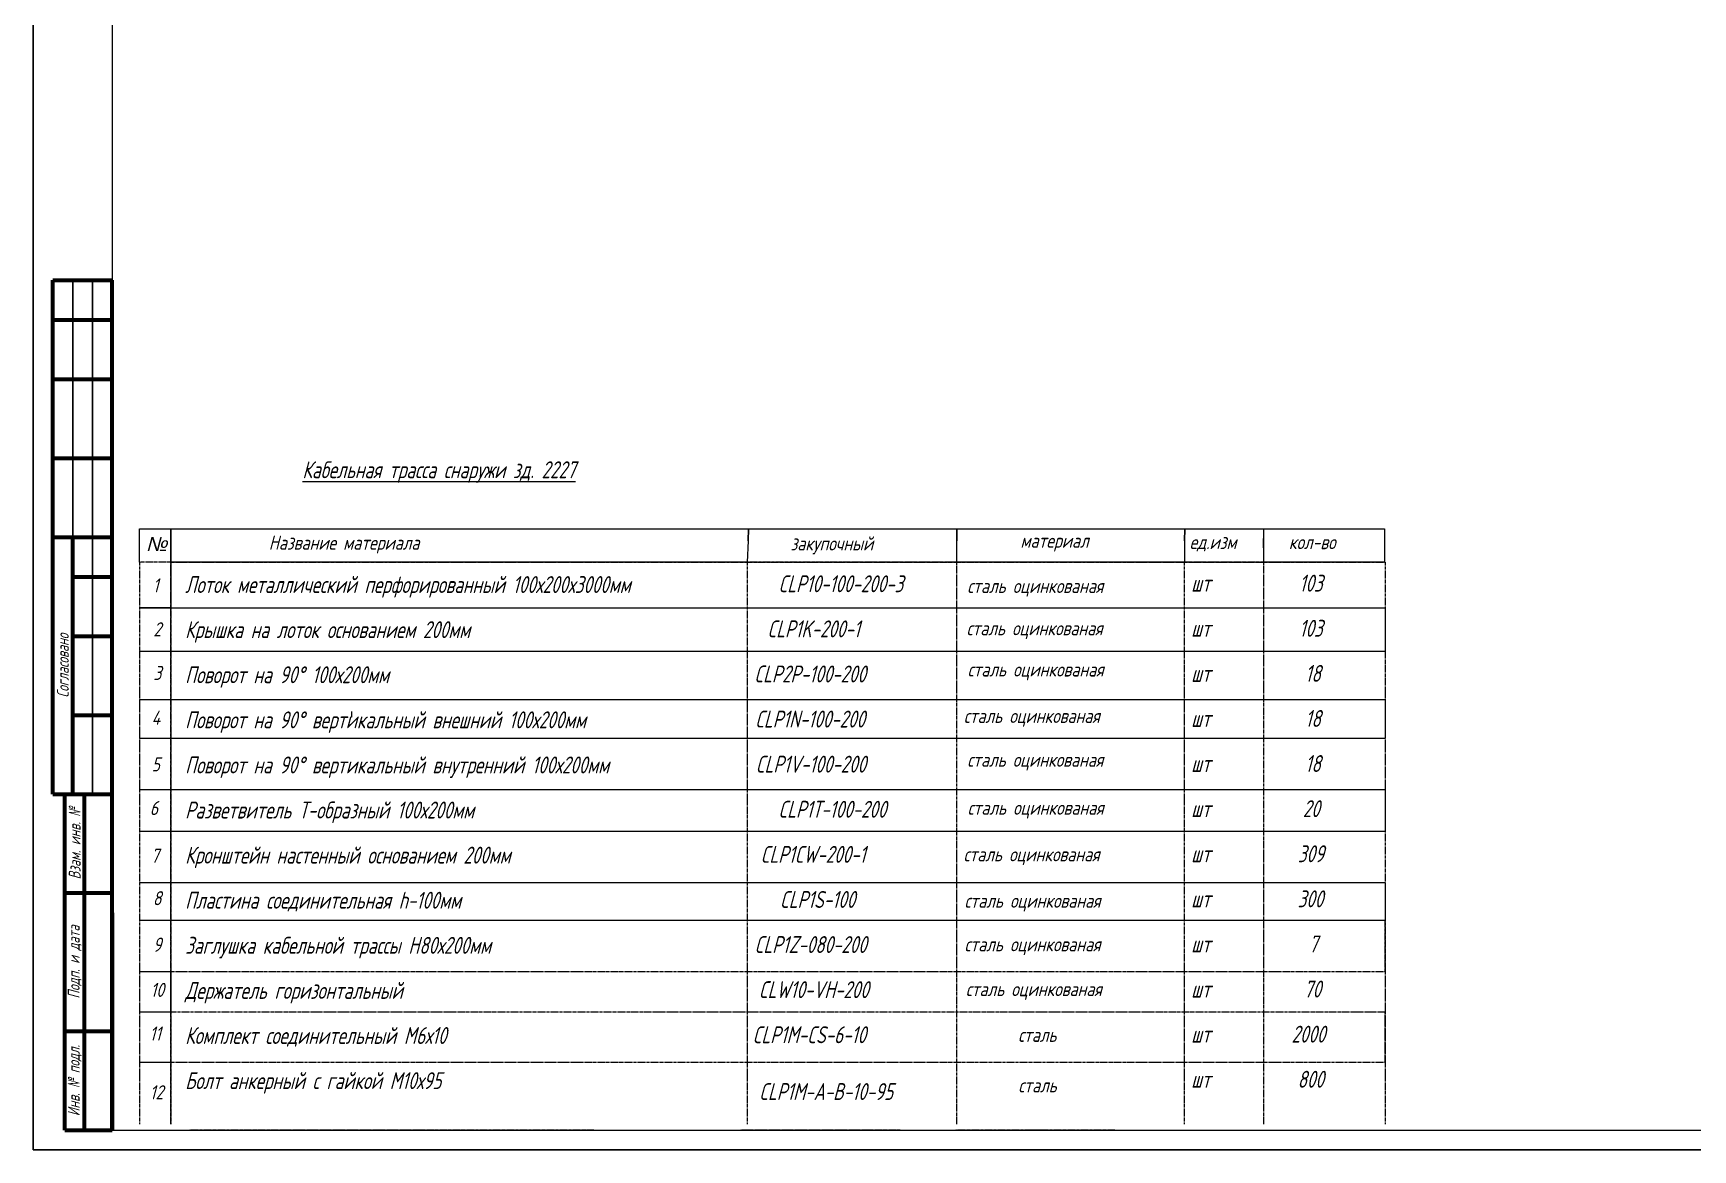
# Model space of a CAD drawing. Header units: millimetres. Extents: x -14296 to 10264, y -13087 to -5602.
# Drawn here: x -7938 to -7518, y -6203.6 to -5921 of the extents above; entities that cross this region are included whole.
import ezdxf

# ---------------------------------------------------------------- set-up
doc = ezdxf.new("R2010")
doc.units = ezdxf.units.MM
doc.linetypes.add('CENTER2', pattern=[1.125, 0.75, -0.125, 0.125, -0.125])
doc.linetypes.add('K5LT_BASIC', pattern=[0])
for name, color, linetype, lineweight in [('Рамка толстая', 7, 'Continuous', 15), ('Рамка тонкая', 5, 'Continuous', 25), ('Текст', 7, 'Continuous', 20), ('Штампы', 252, 'Continuous', 25), ('ЭлектрооБорудование (Вновь)', 160, 'Continuous', 15)]:
    doc.layers.add(name, color=color, linetype=linetype, lineweight=lineweight)
doc.styles.add('gost shx', font='gost.shx', dxfattribs={"oblique": 15})
doc.styles.add('Simplex', font='simplex.shx', dxfattribs={"width": 0.7, "oblique": 15})

# ---------------------------------------------------------------- blocks, each defined once
blk = doc.blocks.new('A$C551E481E')
at = {"layer": 'Рамка толстая'}
for p, q in [((20, 589), (20, 5)), ((20, 5), (836, 5))]:
    blk.add_line(p, q, dxfattribs=at)
at = {"layer": 'Рамка тонкая'}
for p, q in [((0, 594), (0, 0)), ((0, 0), (841, 0))]:
    blk.add_line(p, q, dxfattribs=at)
blk = doc.blocks.new('*T548')
at = {"layer": 'Штампы', "color": 0, "linetype": 'ByBlock', "lineweight": 60, "transparency": 16777216}
for p, q in [((0, 0), (0, 130)), ((0, 130), (15, 130)), ((15, 0), (15, 130)), ((0, 120), (15, 120)), ((0, 105), (15, 105)), ((0, 85), (15, 85)), ((0, 65), (15, 65)), ((5, 0), (5, 65)), ((5, 55), (15, 55)), ((5, 40), (15, 40)), ((5, 20), (15, 20)), ((0, 0), (15, 0))]:
    blk.add_line(p, q, dxfattribs=at)
at = {"layer": 'Штампы', "color": 5, "linetype": 'ByBlock', "lineweight": 25, "transparency": 16777216}
for p, q in [((5, 65), (5, 130)), ((10, 0), (10, 130))]:
    blk.add_line(p, q, dxfattribs=at)
at = {"layer": 'Штампы', "color": 2, "transparency": 16777216, "insert": (2.5, 32.5), "char_height": 3, "width": 61, "attachment_point": 5, "rotation": 90, "style": 'Simplex'}
blk.add_mtext('Согласовано', dxfattribs=at)
blk = doc.blocks.new('*T549')
at = {"layer": 'Штампы', "color": 0, "linetype": 'ByBlock', "lineweight": 60, "transparency": 16777216}
for p, q in [((0, 0), (0, 85)), ((0, 85), (12, 85)), ((5, 0), (5, 85)), ((12, 0), (12, 85)), ((0, 60), (12, 60)), ((0, 25), (12, 25)), ((0, 0), (12, 0))]:
    blk.add_line(p, q, dxfattribs=at)
at = {"layer": 'Штампы', "color": 2, "transparency": 16777216, "char_height": 3, "attachment_point": 5, "rotation": 90, "style": 'Simplex'}
for s, insert, width in [('Взам. инв. {\\Fgost|c204;№}', (2.5, 72.5), 25), ('Подп. и дата', (2.5, 42.5), 35), ('Инв. {\\Fgost|c204;№} подл.', (2.5, 12.5), 25)]:
    blk.add_mtext(s, dxfattribs=dict(at, insert=insert, width=width))

msp = doc.modelspace()

# ---------------------------------------------------------------- linework, layer by layer
at = {"layer": 'Штампы', "lineweight": 60}
msp.add_line((-7917.98982, -6143.56553), (-7917.98982, -6198.56553), dxfattribs=at)
at = {"layer": 'ЭлектрооБорудование (Вновь)', "color": 7, "linetype": 'K5LT_BASIC', "lineweight": 15, "true_color": 0xffffff}
for p, q in [((-7911.12924, -6054.89385), (-7911.12924, -6046.41979)), ((-7911.12924, -6046.41979), (-7903.13139, -6046.41979)), ((-7903.13139, -6046.41979), (-7903.12761, -6049.50788)), ((-7903.12761, -6049.50788), (-7903.13139, -6046.41979)), ((-7903.13139, -6046.41979), (-7756.98846, -6046.41979)), ((-7756.98846, -6046.41979), (-7757.10243, -6049.50788)), ((-7757.10243, -6049.50788), (-7756.98846, -6046.41979)), ((-7756.98846, -6046.41979), (-7704.24188, -6046.41979)), ((-7704.24188, -6046.41979), (-7704.24188, -6049.50788)), ((-7704.24188, -6049.50788), (-7704.24188, -6046.41979)), ((-7704.24188, -6046.41979), (-7646.60772, -6046.41979)), ((-7646.60772, -6046.41979), (-7646.65776, -6049.50788)), ((-7646.65776, -6049.50788), (-7646.60772, -6046.41979)), ((-7646.60772, -6046.41979), (-7626.64937, -6046.41979)), ((-7626.64937, -6046.41979), (-7626.64937, -6051.2279)), ((-7626.64937, -6051.2279), (-7626.60771, -6046.41979)), ((-7626.60771, -6046.41979), (-7596.04216, -6046.41979)), ((-7596.04216, -6046.41979), (-7596.04216, -6054.89385)), ((-7903.12761, -6054.89385), (-7903.12761, -6049.50788)), ((-7903.12761, -6049.50788), (-7903.12761, -6066.41636)), ((-7757.10243, -6049.50788), (-7757.3012, -6054.89385)), ((-7704.24188, -6054.89385), (-7704.24188, -6049.50788)), ((-7646.65776, -6049.50788), (-7646.65776, -6054.89385)), ((-7626.60771, -6054.89385), (-7626.60771, -6049.50788)), ((-7757.3012, -6054.89385), (-7903.12761, -6054.89385)), ((-7646.65776, -6054.89385), (-7704.24188, -6054.89385)), ((-7595.88914, -6054.89385), (-7626.60771, -6054.89385)), ((-7903.12761, -6066.41636), (-7911.12924, -6066.41636)), ((-7911.12924, -6066.41636), (-7595.88914, -6066.41636)), ((-7595.88914, -6066.41636), (-7595.88914, -6077.45202)), ((-7595.88914, -6077.45202), (-7911.12924, -6077.45202)), ((-7911.12924, -6089.59967), (-7595.88914, -6089.59967)), ((-7595.88914, -6089.59967), (-7595.88914, -6099.46964)), ((-7595.88914, -6099.46964), (-7911.12924, -6099.46964)), ((-7911.12924, -6112.37653), (-7595.88914, -6112.37653)), ((-7595.88914, -6112.37653), (-7595.88914, -6123.00573)), ((-7595.88914, -6123.00573), (-7911.12924, -6123.00573)), ((-7911.12924, -6135.91261), (-7595.88914, -6135.91261)), ((-7595.88914, -6135.91261), (-7595.88914, -6145.52695)), ((-7595.88914, -6145.52695), (-7911.12924, -6145.52695)), ((-7911.12924, -6158.41038), (-7903.12761, -6158.41038)), ((-7903.12761, -6158.41038), (-7903.12761, -6168.77748)), ((-7903.12761, -6168.77748), (-7911.12924, -6168.77748)), ((-7911.12924, -6181.38643), (-7903.12761, -6181.38643))]:
    msp.add_line(p, q, dxfattribs=at)
at = {"layer": 'ЭлектрооБорудование (Вновь)', "color": 9, "linetype": 'CENTER2', "lineweight": 15, "true_color": 0xafd9aa}
for p, q in [((-7903.12761, -6054.89385), (-7911.12924, -6054.89385)), ((-7911.12924, -6054.89385), (-7911.12924, -6197.09516)), ((-7903.12761, -6054.89385), (-7903.12761, -6197.09516)), ((-7903.12761, -6054.89385), (-7595.88914, -6054.89385)), ((-7903.12761, -6168.77748), (-7903.12761, -6054.89385)), ((-7704.24188, -6054.89385), (-7757.3012, -6054.89385)), ((-7757.3012, -6054.89385), (-7757.3012, -6197.09516)), ((-7704.24188, -6197.09516), (-7704.24188, -6054.89385)), ((-7626.60771, -6054.89385), (-7646.7144, -6054.89385)), ((-7646.7144, -6054.89385), (-7646.7144, -6197.09516)), ((-7626.60771, -6197.09516), (-7626.60771, -6054.89385)), ((-7595.88914, -6054.89385), (-7595.88914, -6197.09516)), ((-7595.88914, -6145.52695), (-7903.12761, -6145.52695)), ((-7595.88914, -6158.41038), (-7595.88914, -6145.52695)), ((-7903.12761, -6197.09516), (-7903.12761, -6158.41038)), ((-7903.12761, -6158.41038), (-7595.88914, -6158.41038)), ((-7595.88914, -6168.77748), (-7903.12761, -6168.77748)), ((-7595.88914, -6181.38643), (-7595.88914, -6168.77748)), ((-7903.12761, -6197.09516), (-7903.12761, -6181.38643)), ((-7903.12761, -6181.38643), (-7595.88914, -6181.38643)), ((-7903.9565, -6198.56553), (-7898.34657, -6198.56553)), ((-7796.10805, -6198.56553), (-7898.34657, -6198.56553)), ((-7718.57593, -6198.56553), (-7758.9083, -6198.56553)), ((-7682.94247, -6198.56553), (-7704.47918, -6198.56553)), ((-7664.27723, -6198.56553), (-7685.32531, -6198.56553))]:
    msp.add_line(p, q, dxfattribs=at)
at = {"layer": 'ЭлектрооБорудование (Вновь)', "color": 116, "linetype": 'K5LT_BASIC', "lineweight": 15}
msp.add_line((-7857.37955, -6094.07426), (-7857.37955, -6092.63767), dxfattribs=at)

# ---------------------------------------------------------------- block references
for name, p in [('A$C551E481E', (-7937.98981, -6203.56553)), ('*T548', (-7932.98982, -6113.56553)), ('*T549', (-7929.98982, -6198.56553))]:
    msp.add_blockref(name, p)

# ---------------------------------------------------------------- texts
at = {"layer": 'Текст', "char_height": 4.2790057, "attachment_point": 1, "style": 'Simplex'}
for s, width, heights, insert in [('\\pi31.098;{\\LКабельная трасса снаружи зд. 2227}', 130, [0], (-7900.9626, -6029.35682)), ('Лоток металлический перфорированный 100х200х3000мм', 145.3552339, [0], (-7899.53626, -6058.40562)), ('CLP10-100-200-3', 35, [0], (-7749.43576, -6058.20963)), ('\\pi7.4691;шт', 20, [0], (-7652.44237, -6058.05934)), ('\\pi6.28878;103', 20, [0], (-7623.91566, -6058.05934)), ('Крышка на лоток основанием 200мм', 129, [0], (-7899.53626, -6069.8163)), ('\\pi1.94406;CLP1K-200-1', 35, [0], (-7754.18103, -6069.62031)), ('\\pi7.4691;шт', 20, [0], (-7652.44237, -6069.47002)), ('\\pi6.28878;103', 20, [0], (-7623.91566, -6069.47002)), ('\\pi7.79702;18', 20, [0], (-7623.91566, -6080.88071)), ('Поворот на 90%%D 100х200мм', 129, [0], (-7899.53626, -6081.22699)), ('\\pi-1.36995;CLP2P-100-200', 35, [0], (-7754.18103, -6081.03099)), ('\\pi7.4691;шт', 20, [0], (-7652.44237, -6080.88071)), ('Поворот на 90%%D вертикальный внешний 100х200мм', 129, [0], (-7899.53626, -6092.63767)), ('\\pi-1.156;CLP1N-100-200', 35, [0], (-7754.18103, -6092.44167)), ('\\pi7.79702;18', 20, [0], (-7623.91566, -6092.29139)), ('\\pi7.4691;шт', 20, [0], (-7652.44237, -6092.29139)), ('Поворот на 90%%D вертикальный внутренний 100х200мм', 145.3552339, [0], (-7899.53626, -6104.04835)), ('\\pi-1.01336;CLP1V-100-200', 35, [0], (-7754.18103, -6103.85235)), ('\\pi7.4691;шт', 20, [0], (-7652.44237, -6103.70207)), ('\\pi7.79702;18', 20, [0], (-7623.91566, -6103.70207)), ('Разветвитель Т-образный 100х200мм', 129, [4.22907], (-7899.53626, -6115.45903)), ('\\pi4.7203;CLP1Т-100-200', 35, [0], (-7754.18103, -6115.26303)), ('\\pi7.4691;шт', 20, [0], (-7652.44237, -6115.11275)), ('\\pi7.18246;20', 20, [0], (-7623.91566, -6115.11275)), ('Кронштейн настенный основанием 200мм', 129, [0], (-7899.53626, -6126.86971)), ('\\pi0.23246;CLP1CW-200-1', 35, [0], (-7754.18103, -6126.67372)), ('\\pi5.90934;309', 20, [0], (-7623.91566, -6126.52343)), ('\\pi7.4691;шт', 20, [0], (-7652.44237, -6126.52343)), ('Пластина соединительная h-100мм', 129, [0], (-7899.53626, -6138.2804)), ('\\pi5.11988;CLP1S-100', 35, [0], (-7754.18103, -6138.0844)), ('\\pi7.4691;шт', 20, [0], (-7652.44237, -6137.93411)), ('\\pi5.86533;300', 20, [0], (-7623.91566, -6137.93411)), ('Заглушка кабельной трассы Н80х200мм', 129, [0], (-7899.53626, -6149.69108)), ('\\pi-1.29863;CLP1Z-080-200', 35, [0], (-7754.18103, -6149.49508)), ('\\pi7.4691;шт', 20, [0], (-7652.44237, -6149.3448)), ('\\pi8.71355;7', 20, [0], (-7623.91566, -6149.3448)), ('Держатель горизонтальный', 129, [0], (-7899.53626, -6161.10176)), ('\\pi-0.22888;CLW10-VH-200', 35, [0], (-7754.18103, -6160.90576)), ('\\pi7.4691;шт', 20, [0], (-7652.44237, -6160.75548)), ('\\pi7.46773;70', 20, [0], (-7623.91566, -6160.75548)), ('Комплект соединительный М6х10', 129, [0], (-7899.53626, -6172.51244)), ('\\pi-1.79785;CLP1M-CS-6-10', 35, [0], (-7754.18103, -6172.31644)), ('\\pi4.32979;2000', 20, [0], (-7623.91566, -6172.16616)), ('\\pi7.4691;шт', 20, [0], (-7652.44237, -6172.16616)), ('Болт анкерный с гайкой М10х95', 129, [0], (-7899.53626, -6183.92312)), ('\\pi7.4691;шт', 20, [0], (-7652.44237, -6183.57684)), ('\\pi5.86533;800', 20, [0], (-7623.91566, -6183.57684)), ('\\pi-5.25893;CLP1M-A-B-10-95', 35, [0], (-7749.05831, -6186.68935))]:
    msp.add_mtext_dynamic_manual_height_columns(s, width=width, gutter_width=12.5, heights=heights, dxfattribs=dict(at, insert=insert))
at = {"layer": 'ЭлектрооБорудование (Вновь)', "color": 7, "linetype": 'K5LT_BASIC', "lineweight": 15, "true_color": 0xffffff, "char_height": 3.565838, "attachment_point": 1, "style": 'gost shx'}
for s, width, insert in [('{\\fArial|b0|i0|c204|p34;№}', 2.39087, (-7909.47166, -6048.47995)), ('Название материала', 64.2498252, (-7878.37825, -6048.1647)), ('закупочный', 3.0028064, (-7746.36507, -6048.35982)), ('ед.изм', 24.7678777, (-7645.35377, -6048.01029)), ('кол-во', 4.0012735, (-7620.25909, -6048.02518)), ('сталь оцинкованая', 70.5935177, (-7701.61274, -6059.11271)), ('сталь оцинкованая', 70.5935177, (-7701.78685, -6069.81238)), ('сталь оцинкованая', 70.5935177, (-7701.52567, -6080.25107)), ('сталь оцинкованая', 70.5935177, (-7702.49654, -6091.99751)), ('сталь оцинкованая', 70.5935177, (-7701.60924, -6103.07989)), ('сталь оцинкованая', 70.5935177, (-7701.52051, -6115.22618)), ('сталь оцинкованая', 70.5935177, (-7702.55329, -6127.0117)), ('сталь оцинкованая', 70.5935177, (-7702.31072, -6138.75245)), ('сталь оцинкованая', 70.5935177, (-7702.31072, -6149.78262)), ('сталь оцинкованая', 70.5935177, (-7701.98813, -6161.11417)), ('сталь ', 70.5935177, (-7688.74389, -6172.69625)), ('сталь ', 70.5935177, (-7688.68736, -6185.46665))]:
    msp.add_mtext_dynamic_manual_height_columns(s, width=width, gutter_width=12.5, heights=[0], dxfattribs=dict(at, insert=insert))
at = {"layer": 'ЭлектрооБорудование (Вновь)', "color": 7, "linetype": 'K5LT_BASIC', "lineweight": 15, "true_color": 0xffffff, "attachment_point": 1, "style": 'gost shx'}
for s, insert, char_height in [('материал', (-7688.17469, -6047.6549), 3.565838), ('1', (-7907.72776, -6058.97782), 3.56584), ('2', (-7907.57636, -6070.0843), 3.56584), ('3', (-7907.57636, -6081.12633), 3.56584), ('4', (-7908.03052, -6092.4709), 3.56584), ('5', (-7908.03052, -6104.26925), 3.56584), ('6', (-7908.48466, -6115.3113), 3.56584), ('7', (-7908.20632, -6127.3763), 3.56584), ('8', (-7907.71834, -6138.12094), 3.56584), ('9', (-7907.66881, -6149.86582), 3.56584), ('10', (-7908.29569, -6161.32126), 3.565838), ('11', (-7908.54765, -6172.37003), 3.565838), ('12', (-7908.48634, -6187.22909), 3.565838)]:
    msp.add_mtext(s, dxfattribs=dict(at, insert=insert, char_height=char_height))

doc.saveas('drawing.dxf')
